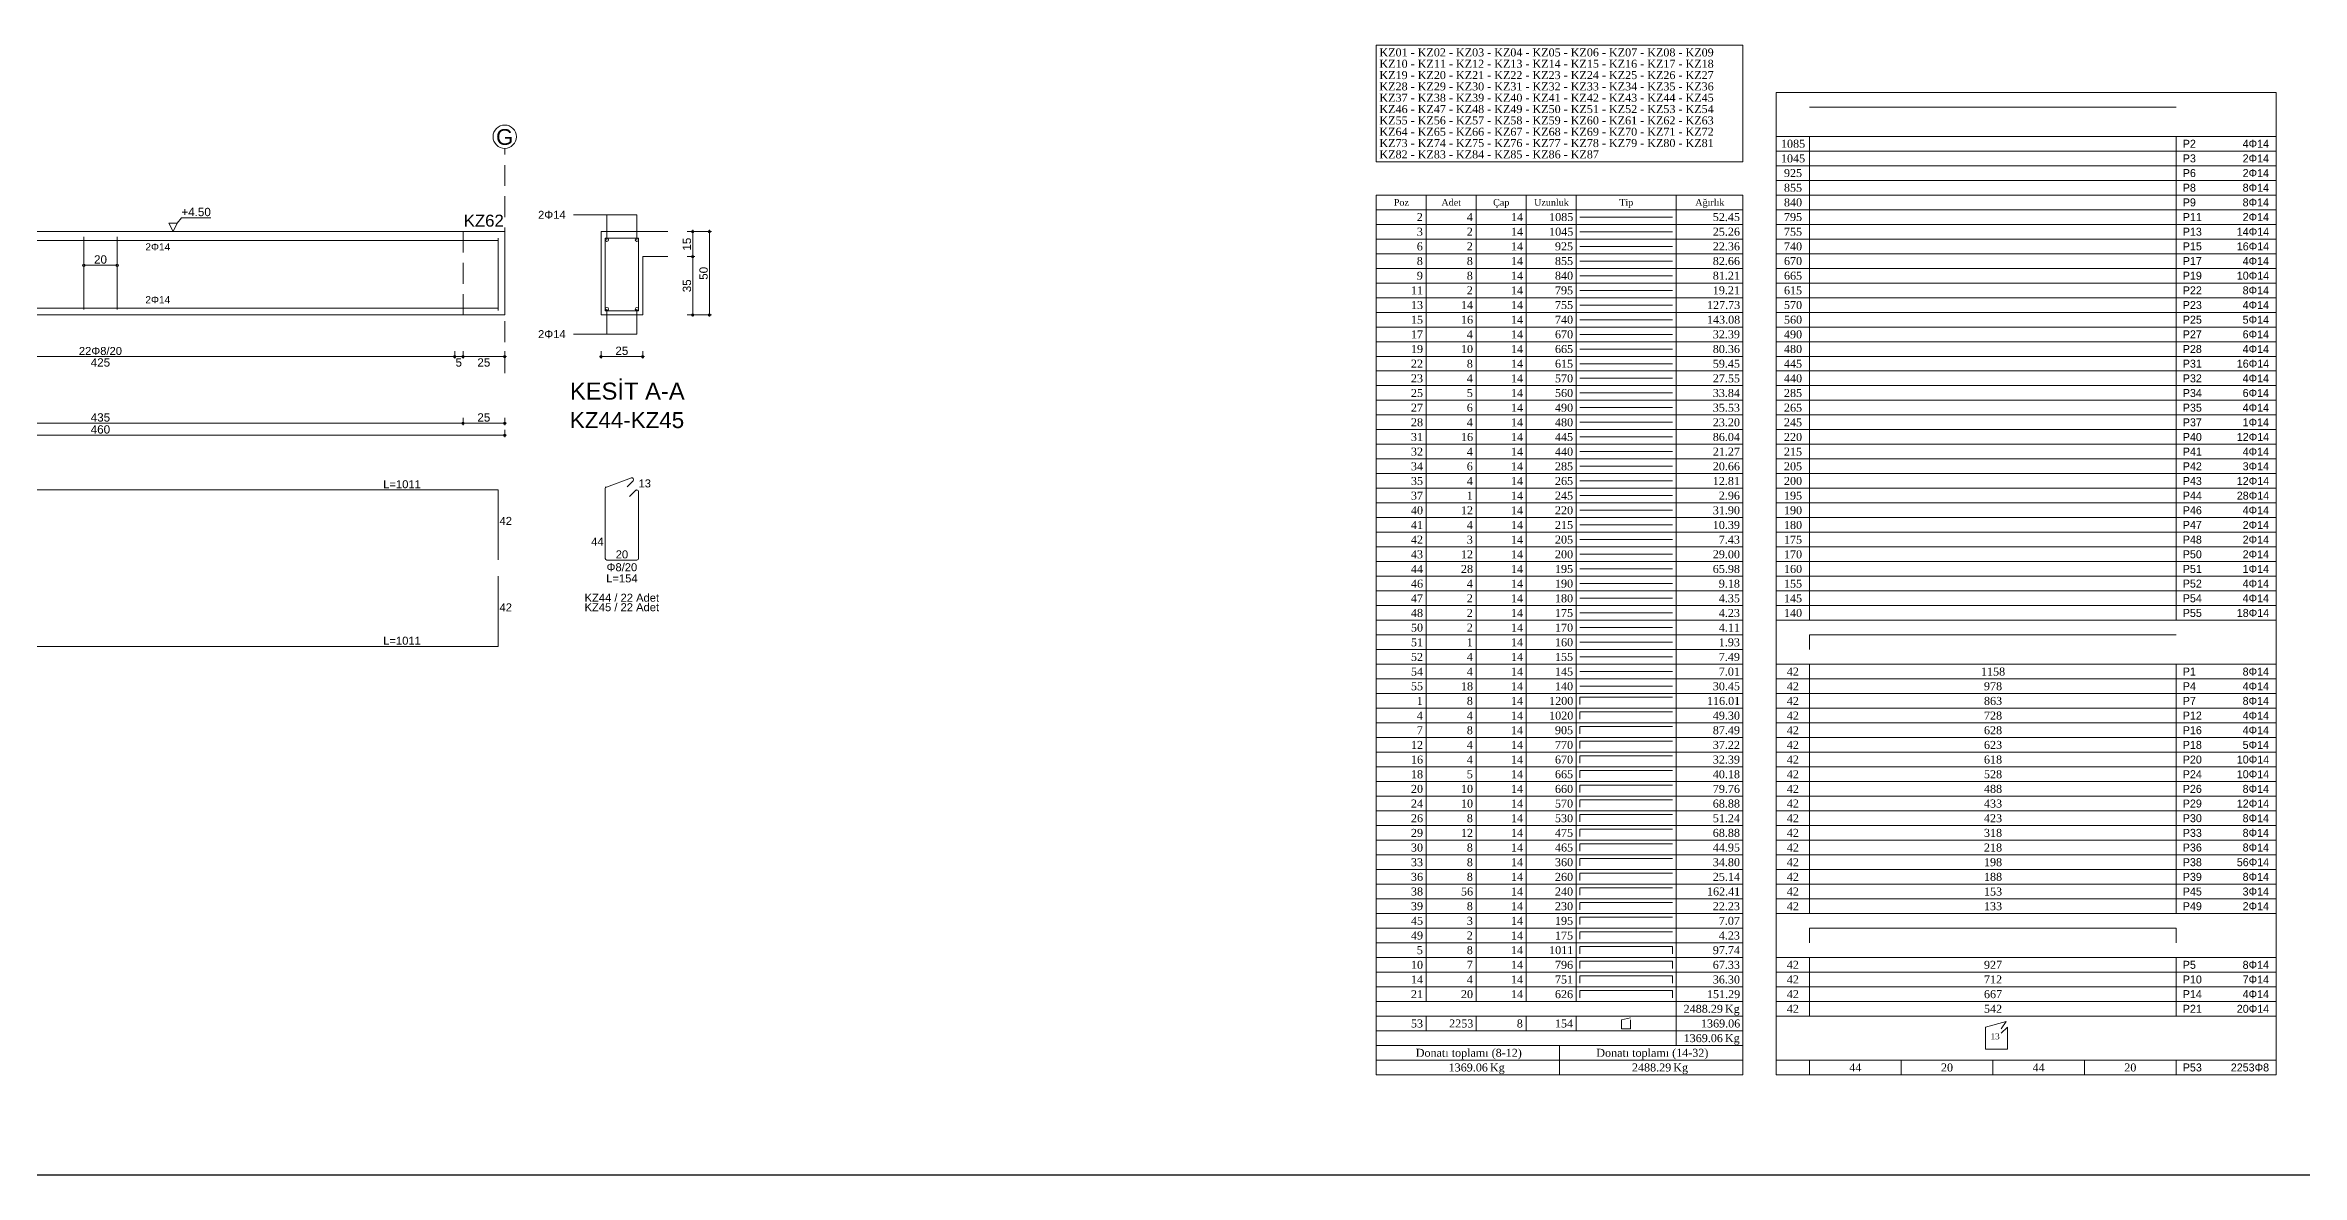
# Model space of a CAD drawing. Header units: millimetres. Extents: x 2232 to 85269, y -3593 to 5869.
# Drawn here: x 28420 to 30451, y -3593 to -2576 of the extents above; entities that cross this region are included whole.
import ezdxf

# ---------------------------------------------------------------- set-up
doc = ezdxf.new("R2010")
doc.units = ezdxf.units.MM
doc.linetypes.add('DASHDOT2', pattern=[12.7, 6.35, -3.175, 0, -3.175])
doc.linetypes.add('DASHED4', pattern=[18.75, 12.5, -6.25])
doc.layers.add('aks', color=251, linetype='DASHDOT2', lineweight=35)
for name, color, linetype in [('Donatı Metraj Tablosu', 7, 'Continuous'), ('Donatı Topl. Uzun. Yazısı', 7, 'Continuous'), ('Donatı Uz. Yazısı', 7, 'Continuous'), ('Donatı Yazısı', 7, 'Continuous'), ('Donatı Çizgisi', 7, 'Continuous'), ('Kiriş', 7, 'Continuous'), ('Standart', 7, 'Continuous'), ('Ölçülendirme', 7, 'Continuous')]:
    doc.layers.add(name, color=color, linetype=linetype)
doc.styles.add('arial_1_18', font='arial.ttf', dxfattribs={"height": 0.2})
doc.styles.add('symbol_1_18', font='symbol.ttf', dxfattribs={"height": 0.2})
doc.styles.add('times new roman_1_18', font='times.ttf', dxfattribs={"height": 0.2})

# ---------------------------------------------------------------- blocks, each defined once
blk = doc.blocks.new('IDE212Entity7299')
at = {"layer": 'aks', "color": 30, "linetype": 'DASHED4', "lineweight": 5}
for points in [[(26469.9, 2001.7), (26469.9, 2136.7)], [(26944.9, 2001.7), (26944.9, 2136.7)], [(27404.9, 2001.7), (27404.9, 2136.7)]]:
    blk.add_lwpolyline(points, dxfattribs=at)
at = {"layer": 'aks', "color": 1, "linetype": 'Continuous', "lineweight": 5}
for centre in [(26469.9, 2143.7), (26944.9, 2143.7), (27404.9, 2143.7)]:
    blk.add_circle(centre, 7, dxfattribs=at)
at = {"layer": 'Donatı Çizgisi', "color": 5, "linetype": 'Continuous', "lineweight": 5}
for points in [[(26473.9, 2039.3), (26473.9, 2082.7)], [(26473.9, 2081.3), (27400.9, 2081.3)], [(26697.4, 2039.9), (26697.4, 2083.5)], [(26717.4, 2039.9), (26717.4, 2083.5)], [(27152.4, 2039.9), (27152.4, 2083.5)], [(27172.4, 2039.9), (27172.4, 2083.5)], [(27400.9, 2039.3), (27400.9, 2082.7)], [(27465.2, 2039.2), (27465.2, 2082.8)], [(27465.2, 2082.8), (27485.2, 2082.8)], [(27485.2, 2039.2), (27485.2, 2082.8)], [(26473.9, 2040.7), (27400.9, 2040.7)], [(27465.2, 2039.2), (27485.2, 2039.2)], [(27465.9, 1933.4), (27480.9, 1938.9)], [(27478.3, 1933.6), (27481.9, 1937.2)], [(26473.9, 1889.7), (26473.9, 1931.7)], [(26473.9, 1931.7), (27400.9, 1931.7)], [(27400.9, 1889.7), (27400.9, 1931.7)], [(27465.2, 1890.6), (27465.2, 1932.5)], [(27479.7, 1927.7), (27483.5, 1931.5)], [(27485.2, 1890.6), (27485.2, 1930.7)], [(27466.2, 1889.6), (27484.2, 1889.6)], [(26473.9, 1837.8), (26473.9, 1879.9)], [(27400.9, 1837.8), (27400.9, 1879.9)], [(26473.9, 1837.8), (27400.9, 1837.8)]]:
    blk.add_lwpolyline(points, dxfattribs=at)
for centre in [(27466.2, 2081.8), (27484.2, 2081.8), (27466.2, 2040.2), (27484.2, 2040.2)]:
    blk.add_circle(centre, 1, dxfattribs=at)
for centre, start, end in [((27481.2, 1937.9), 315, 110), ((27466.2, 1932.5), 110, 180), ((27484.2, 1930.7), 0, 135), ((27466.2, 1890.6), 180, 270), ((27484.2, 1890.6), 270, 0)]:
    blk.add_arc(centre, 1.02, start, end, dxfattribs=at)
at = {"layer": 'Kiriş', "color": 1, "linetype": 'DASHED4', "lineweight": 5}
for points in [[(26469.9, 2036.7), (26469.9, 2086.7)], [(26494.9, 2036.7), (26494.9, 2086.7)], [(26919.9, 2036.7), (26919.9, 2086.7)], [(26944.9, 2036.7), (26944.9, 2086.7)], [(27379.9, 2036.7), (27379.9, 2086.7)], [(27404.9, 2036.7), (27404.9, 2086.7)]]:
    blk.add_lwpolyline(points, dxfattribs=at)
at = {"layer": 'Kiriş', "color": 1, "linetype": 'Continuous', "lineweight": 5}
for points in [[(26469.9, 2086.7), (27404.9, 2086.7)], [(26469.9, 2036.7), (26469.9, 2086.7)], [(27404.9, 2036.7), (27404.9, 2086.7)], [(27462.7, 2036.7), (27462.7, 2086.7)], [(27462.7, 2086.7), (27502.7, 2086.7)], [(27487.7, 2071.7), (27502.7, 2071.7)], [(27487.7, 2036.7), (27487.7, 2071.7)], [(26469.9, 2036.7), (27404.9, 2036.7)], [(27462.7, 2036.7), (27487.7, 2036.7)]]:
    blk.add_lwpolyline(points, dxfattribs=at)
at = {"layer": 'Ölçülendirme', "color": 1, "linetype": 'Continuous', "lineweight": 5}
for points in [[(26659.6, 2095.5), (26663.1, 2100.7)], [(26663.1, 2090.2), (26663.1, 2100.7)], [(26664.9, 2079.7), (26664.9, 2100.7)], [(27113.6, 2095.5), (27117.1, 2100.7)], [(27117.1, 2090.2), (27117.1, 2100.7)], [(27118.9, 2079.7), (27118.9, 2100.7)], [(26663.1, 2090.2), (26659.6, 2095.5)], [(26749.9, 2086.7), (26747.4, 2091.7)], [(26747.4, 2091.7), (26752.4, 2091.7)], [(26752.4, 2091.7), (26749.9, 2086.7)], [(26749.9, 2086.7), (26749.9, 2086.7)], [(26752.4, 2091.7), (26754.9, 2095)], [(26754.9, 2095), (26772.5, 2095)], [(27117.1, 2090.2), (27113.6, 2095.5)], [(27205.9, 2086.7), (27203.4, 2091.7)], [(27203.4, 2091.7), (27208.4, 2091.7)], [(27208.4, 2091.7), (27205.9, 2086.7)], [(27205.9, 2086.7), (27205.9, 2086.7)], [(27208.4, 2091.7), (27210.9, 2095)], [(27210.9, 2095), (27228.5, 2095)], [(27446.2, 2096.8), (27484.2, 2096.8)], [(27466.2, 2081.8), (27466.2, 2096.8)], [(27484.2, 2081.8), (27484.2, 2096.8)], [(27514.4, 2086.7), (27528.9, 2086.7)], [(27517.7, 2035.7), (27517.7, 2087.7)], [(27527.7, 2035.7), (27527.7, 2087.7)], [(27514.4, 2071.7), (27518.9, 2071.7)], [(26697.4, 2066.5), (26717.4, 2066.5)], [(27152.4, 2066.5), (27172.4, 2066.5)], [(26659.6, 2028), (26663.1, 2033.2)], [(26663.1, 2022.7), (26663.1, 2033.2)], [(26664.9, 2022.7), (26664.9, 2043.7)], [(27113.6, 2028), (27117.1, 2033.2)], [(27117.1, 2022.7), (27117.1, 2033.2)], [(27118.9, 2022.7), (27118.9, 2043.7)], [(27466.2, 2025.2), (27466.2, 2040.2)], [(27484.2, 2025.2), (27484.2, 2040.2)], [(27514.4, 2036.7), (27528.9, 2036.7)], [(26663.1, 2022.7), (26659.6, 2028)], [(27117.1, 2022.7), (27113.6, 2028)], [(27446.2, 2025.2), (27484.2, 2025.2)], [(26468.9, 2011.7), (27405.9, 2011.7)], [(26469.9, 2010.5), (26469.9, 2015)], [(26494.9, 2010.5), (26494.9, 2015)], [(26499.9, 2010.5), (26499.9, 2015)], [(26914.9, 2010.5), (26914.9, 2015)], [(26919.9, 2010.5), (26919.9, 2015)], [(26944.9, 2010.5), (26944.9, 2015)], [(26949.9, 2010.5), (26949.9, 2015)], [(27374.9, 2010.5), (27374.9, 2015)], [(27379.9, 2010.5), (27379.9, 2015)], [(27404.9, 2010.5), (27404.9, 2015)], [(27461.7, 2011.7), (27488.7, 2011.7)], [(27462.7, 2010.5), (27462.7, 2015)], [(27487.7, 2010.5), (27487.7, 2015)], [(26468.9, 1971.7), (27405.9, 1971.7)], [(26468.9, 1964.5), (27405.9, 1964.5)], [(26469.9, 1970.5), (26469.9, 1975)], [(26469.9, 1963.3), (26469.9, 1967.8)], [(26494.9, 1970.5), (26494.9, 1975)], [(26919.9, 1970.5), (26919.9, 1975)], [(26944.9, 1970.5), (26944.9, 1975)], [(26944.9, 1963.3), (26944.9, 1967.8)], [(27379.9, 1970.5), (27379.9, 1975)], [(27404.9, 1970.5), (27404.9, 1975)], [(27404.9, 1963.3), (27404.9, 1967.8)]]:
    blk.add_lwpolyline(points, dxfattribs=at)
for centre in [(27517.7, 2086.7), (27527.7, 2086.7), (27517.7, 2071.7), (26697.4, 2066.5), (26717.4, 2066.5), (27152.4, 2066.5), (27172.4, 2066.5), (27517.7, 2036.7), (27527.7, 2036.7), (26469.9, 2011.7), (26494.9, 2011.7), (26494.9, 2011.7), (26499.9, 2011.7), (26499.9, 2011.7), (26914.9, 2011.7), (26914.9, 2011.7), (26919.9, 2011.7), (26919.9, 2011.7), (26944.9, 2011.7), (26944.9, 2011.7), (26949.9, 2011.7), (26949.9, 2011.7), (27374.9, 2011.7), (27374.9, 2011.7), (27379.9, 2011.7), (27379.9, 2011.7), (27404.9, 2011.7), (27462.7, 2011.7), (27487.7, 2011.7), (26469.9, 1971.7), (26469.9, 1964.5), (26494.9, 1971.7), (26494.9, 1971.7), (26919.9, 1971.7), (26919.9, 1971.7), (26944.9, 1971.7), (26944.9, 1971.7), (26944.9, 1964.5), (26944.9, 1964.5), (27379.9, 1971.7), (27379.9, 1971.7), (27404.9, 1971.7), (27404.9, 1964.5)]:
    blk.add_circle(centre, 0.75, dxfattribs=at)
at = {"layer": 'aks', "color": 1, "linetype": 'Continuous', "lineweight": 5, "style": 'arial_1_18'}
for s, p in [('C', (26465.1, 2138.8)), ('F', (26940.8, 2138.8)), ('G', (27399.7, 2138.8))]:
    blk.add_text(s, height=9.45, dxfattribs=at).set_placement(p)
at = {"layer": 'Donatı Topl. Uzun. Yazısı', "color": 1, "linetype": 'Continuous', "lineweight": 5, "style": 'arial_1_18'}
for s, p in [('L=1011', (27332, 1932.7)), ('L=154', (27465.8, 1876.2)), ('L=1011', (27332, 1838.8))]:
    blk.add_text(s, height=4.8, dxfattribs=at).set_placement(p)
at = {"layer": 'Donatı Uz. Yazısı', "color": 1, "linetype": 'Continuous', "lineweight": 5, "style": 'arial_1_18'}
for s, p in [('927', (26529.5, 1932.7)), ('13', (27485.2, 1933.2)), ('42', (26474.8, 1910.7)), ('42', (27401.8, 1910.7)), ('44', (27456.8, 1898.3)), ('20', (27471.5, 1890.6)), ('42', (26474.8, 1858.8)), ('42', (27401.8, 1858.8)), ('927', (26529.5, 1838.8))]:
    blk.add_text(s, height=4.8, dxfattribs=at).set_placement(p)
at = {"layer": 'Donatı Yazısı', "color": 5, "linetype": 'Continuous', "lineweight": 5, "style": 'arial_1_18'}
for s, p in [('2Φ14', (27424.9, 2094.4)), ('2Φ14', (27424.9, 2022.8)), ('2Φ14', (26965.2, 1932.7)), ('Φ8/20', (27466, 1882.9)), ('KZ44 / 22 Adet', (27452.8, 1864.6)), ('KZ45 / 22 Adet', (27452.8, 1858.9)), ('2Φ14', (26965.2, 1838.8))]:
    blk.add_text(s, height=4.8, dxfattribs=at).set_placement(p)
for p in [(26734.3, 2075.4), (27189.3, 2075.4), (26734.3, 2043.7), (27189.3, 2043.7)]:
    blk.add_text('2Φ14', height=4.32, rotation=360, dxfattribs=at).set_placement(p)
at = {"layer": 'Donatı Yazısı', "color": 1, "linetype": 'Continuous', "lineweight": 5, "style": 'arial_1_18'}
for s, p in [('Montaj', (26778.2, 1932.7)), ('Düz', (26786.4, 1838.8))]:
    blk.add_text(s, height=4.8, dxfattribs=at).set_placement(p)
at = {"layer": 'Kiriş', "color": 1, "linetype": 'Continuous', "lineweight": 5, "style": 'arial_1_18'}
for s, height, p in [('KZ44 (25/50)', 12, (26506.9, 2091.5)), ('KZ45 (25/50)', 12, (26956.9, 2091.5)), ('KZ52', 7.2, (26470.3, 2089.7)), ('KZ58', 7.2, (26920.3, 2089.7)), ('KZ62', 7.2, (27380.3, 2089.7)), ('KESİT A-A', 10.2, (27444, 1985.9)), ('KZ44-KZ45', 9.6, (27444, 1968.8))]:
    blk.add_text(s, height=height, dxfattribs=at).set_placement(p)
at = {"layer": 'Ölçülendirme', "color": 1, "linetype": 'Continuous', "lineweight": 5, "style": 'arial_1_18'}
for s, height, p in [('+4.50', 5, (26754.9, 2096)), ('+4.50', 5, (27210.9, 2096)), ('A', 5.95, (26652, 2092.5)), ('A', 5.95, (27106, 2092.5)), ('A', 5.95, (26652, 2025)), ('A', 5.95, (27106, 2025)), ('25', 5, (27471.3, 2012.7)), ('25', 5, (26478.5, 2005.7)), ('5', 5, (26495.4, 2005.7)), ('415', 5, (26701.5, 2005.7)), ('5', 5, (26915.4, 2005.7)), ('25', 5, (26928.5, 2005.7)), ('5', 5, (26945.4, 2005.7)), ('425', 5, (27156.5, 2005.7)), ('5', 5, (27375.4, 2005.7)), ('25', 5, (27388.5, 2005.7)), ('25', 5, (26478.5, 1972.7)), ('425', 5, (26701.5, 1972.7)), ('25', 5, (26928.5, 1972.7)), ('435', 5, (27156.5, 1972.7)), ('25', 5, (27388.5, 1972.7)), ('475', 5, (26701.5, 1965.5)), ('460', 5, (27156.5, 1965.5))]:
    blk.add_text(s, height=height, dxfattribs=at).set_placement(p)
for s, rotation, p in [('20', 360, (26703.5, 2067.5)), ('20', 360, (27158.5, 2067.5)), ('15', 90, (27516.7, 2075.3)), ('50', 90, (27526.7, 2057.8)), ('35', 90, (27516.7, 2050.3))]:
    blk.add_text(s, height=5, rotation=rotation, dxfattribs=at).set_placement(p)
at = {"layer": 'Ölçülendirme', "color": 5, "linetype": 'Continuous', "lineweight": 5, "style": 'arial_1_18'}
for p in [(26694.4, 2012.7), (27149.4, 2012.7)]:
    blk.add_text('22Φ8/20', height=4.8, dxfattribs=at).set_placement(p)
blk = doc.blocks.new('IDE212Entity7338')
at = {"layer": 'Donatı Metraj Tablosu', "color": 1, "linetype": 'Continuous', "lineweight": 5}
for points in [[(28238, 528), (28458, 528)], [(28238, 528), (28238, 0)], [(28238, 519.2), (28458, 519.2)], [(28268, 528), (28268, 44)], [(28298, 528), (28298, 44)], [(28328, 528), (28328, 44)], [(28358, 528), (28358, 44)], [(28360.2, 514.8), (28415.8, 514.8)], [(28418, 528), (28418, 17.6)], [(28458, 528), (28458, 0)], [(28238, 510.4), (28458, 510.4)], [(28238, 501.6), (28458, 501.6)], [(28360.2, 506), (28415.8, 506)], [(28238, 492.8), (28458, 492.8)], [(28360.2, 497.2), (28415.8, 497.2)], [(28360.2, 488.4), (28415.8, 488.4)], [(28238, 484), (28458, 484)], [(28238, 475.2), (28458, 475.2)], [(28360.2, 479.6), (28415.8, 479.6)], [(28238, 466.4), (28458, 466.4)], [(28360.2, 470.8), (28415.8, 470.8)], [(28360.2, 462), (28415.8, 462)], [(28238, 457.6), (28458, 457.6)], [(28238, 448.8), (28458, 448.8)], [(28360.2, 453.2), (28415.8, 453.2)], [(28238, 440), (28458, 440)], [(28360.2, 444.4), (28415.8, 444.4)], [(28360.2, 435.6), (28415.8, 435.6)], [(28238, 431.2), (28458, 431.2)], [(28238, 422.4), (28458, 422.4)], [(28360.2, 426.8), (28415.8, 426.8)], [(28238, 413.6), (28458, 413.6)], [(28360.2, 418), (28415.8, 418)], [(28360.2, 409.2), (28415.8, 409.2)], [(28238, 404.8), (28458, 404.8)], [(28238, 396), (28458, 396)], [(28360.2, 400.4), (28415.8, 400.4)], [(28238, 387.2), (28458, 387.2)], [(28360.2, 391.6), (28415.8, 391.6)], [(28360.2, 382.8), (28415.8, 382.8)], [(28238, 378.4), (28458, 378.4)], [(28238, 369.6), (28458, 369.6)], [(28360.2, 374), (28415.8, 374)], [(28238, 360.8), (28458, 360.8)], [(28360.2, 365.2), (28415.8, 365.2)], [(28360.2, 356.4), (28415.8, 356.4)], [(28238, 352), (28458, 352)], [(28238, 343.2), (28458, 343.2)], [(28360.2, 347.6), (28415.8, 347.6)], [(28360.2, 338.8), (28415.8, 338.8)], [(28238, 334.4), (28458, 334.4)], [(28238, 325.6), (28458, 325.6)], [(28360.2, 330), (28415.8, 330)], [(28238, 316.8), (28458, 316.8)], [(28360.2, 321.2), (28415.8, 321.2)], [(28360.2, 312.4), (28415.8, 312.4)], [(28238, 308), (28458, 308)], [(28238, 299.2), (28458, 299.2)], [(28360.2, 303.6), (28415.8, 303.6)], [(28238, 290.4), (28458, 290.4)], [(28360.2, 294.8), (28415.8, 294.8)], [(28360.2, 286), (28415.8, 286)], [(28238, 281.6), (28458, 281.6)], [(28238, 272.8), (28458, 272.8)], [(28360.2, 277.2), (28415.8, 277.2)], [(28238, 264), (28458, 264)], [(28360.2, 268.4), (28415.8, 268.4)], [(28360.2, 259.6), (28415.8, 259.6)], [(28238, 255.2), (28458, 255.2)], [(28238, 246.4), (28458, 246.4)], [(28360.2, 250.8), (28415.8, 250.8)], [(28238, 237.6), (28458, 237.6)], [(28360.2, 242), (28415.8, 242)], [(28360.2, 233.2), (28415.8, 233.2)], [(28238, 228.8), (28458, 228.8)], [(28238, 220), (28458, 220)], [(28360.2, 226.6), (28415.8, 226.6)], [(28360.2, 226.6), (28360.2, 222.2)], [(28360.2, 217.8), (28415.8, 217.8)], [(28360.2, 217.8), (28360.2, 213.4)], [(28238, 211.2), (28458, 211.2)], [(28360.2, 209), (28415.8, 209)], [(28360.2, 209), (28360.2, 204.6)], [(28238, 202.4), (28458, 202.4)], [(28238, 193.6), (28458, 193.6)], [(28360.2, 200.2), (28415.8, 200.2)], [(28360.2, 200.2), (28360.2, 195.8)], [(28360.2, 191.4), (28415.8, 191.4)], [(28360.2, 191.4), (28360.2, 187)], [(28238, 184.8), (28458, 184.8)], [(28360.2, 182.6), (28415.8, 182.6)], [(28360.2, 182.6), (28360.2, 178.2)], [(28238, 176), (28458, 176)], [(28238, 167.2), (28458, 167.2)], [(28360.2, 173.8), (28415.8, 173.8)], [(28360.2, 173.8), (28360.2, 169.4)], [(28360.2, 165), (28415.8, 165)], [(28360.2, 165), (28360.2, 160.6)], [(28238, 158.4), (28458, 158.4)], [(28238, 149.6), (28458, 149.6)], [(28360.2, 156.2), (28415.8, 156.2)], [(28360.2, 156.2), (28360.2, 151.8)], [(28238, 140.8), (28458, 140.8)], [(28360.2, 147.4), (28415.8, 147.4)], [(28360.2, 147.4), (28360.2, 143)], [(28360.2, 138.6), (28415.8, 138.6)], [(28360.2, 138.6), (28360.2, 134.2)], [(28238, 132), (28458, 132)], [(28238, 123.2), (28458, 123.2)], [(28360.2, 129.8), (28415.8, 129.8)], [(28360.2, 129.8), (28360.2, 125.4)], [(28238, 114.4), (28458, 114.4)], [(28360.2, 121), (28415.8, 121)], [(28360.2, 121), (28360.2, 116.6)], [(28360.2, 112.2), (28415.8, 112.2)], [(28360.2, 112.2), (28360.2, 107.8)], [(28238, 105.6), (28458, 105.6)], [(28238, 96.8), (28458, 96.8)], [(28360.2, 103.4), (28415.8, 103.4)], [(28360.2, 103.4), (28360.2, 99)], [(28238, 88), (28458, 88)], [(28360.2, 94.6), (28415.8, 94.6)], [(28360.2, 94.6), (28360.2, 90.2)], [(28360.2, 85.8), (28415.8, 85.8)], [(28360.2, 85.8), (28360.2, 81.4)], [(28238, 79.2), (28458, 79.2)], [(28238, 70.4), (28458, 70.4)], [(28360.2, 77), (28415.8, 77)], [(28360.2, 72.6), (28360.2, 77)], [(28360.2, 68.2), (28415.8, 68.2)], [(28360.2, 63.8), (28360.2, 68.2)], [(28415.8, 72.6), (28415.8, 77)], [(28415.8, 63.8), (28415.8, 68.2)], [(28238, 61.6), (28458, 61.6)], [(28360.2, 59.4), (28415.8, 59.4)], [(28360.2, 55), (28360.2, 59.4)], [(28415.8, 55), (28415.8, 59.4)], [(28238, 52.8), (28458, 52.8)], [(28238, 44), (28458, 44)], [(28360.2, 50.6), (28415.8, 50.6)], [(28360.2, 46.2), (28360.2, 50.6)], [(28415.8, 46.2), (28415.8, 50.6)], [(28238, 35.2), (28458, 35.2)], [(28268, 35.2), (28268, 26.4)], [(28298, 35.2), (28298, 26.4)], [(28328, 35.2), (28328, 26.4)], [(28358, 35.2), (28358, 26.4)], [(28385.2, 33), (28390.6, 34.1)], [(28385.2, 27.5), (28385.2, 33)], [(28390.7, 27.5), (28385.2, 27.5)], [(28390.7, 33), (28390.7, 27.5)], [(28238, 26.4), (28458, 26.4)], [(28238, 17.6), (28458, 17.6)], [(28348, 17.6), (28348, 0)], [(28238, 8.8), (28458, 8.8)], [(28238, 0), (28458, 0)]]:
    blk.add_lwpolyline(points, dxfattribs=at)
at = {"layer": 'Donatı Metraj Tablosu', "color": 1, "linetype": 'Continuous', "lineweight": 5, "style": 'times new roman_1_18'}
for s, height, p in [('Poz', 4, (28248.6, 521.6)), ('2', 4.8, (28262.4, 512.4)), ('Adet', 4, (28277.2, 521.6)), ('4', 4.8, (28292.4, 512.4)), ('Çap', 4, (28308.2, 521.6)), ('14', 4.8, (28318.9, 512.4)), ('Uzunluk', 4, (28332.8, 521.6)), ('1085', 4.8, (28341.8, 512.4)), ('Tip', 4, (28383.9, 521.6)), ('Ağırlık', 4, (28429.5, 521.6)), ('52.45', 4.8, (28440, 512.4)), ('3', 4.8, (28262.4, 503.6)), ('2', 4.8, (28292.4, 503.6)), ('14', 4.8, (28318.9, 503.6)), ('1045', 4.8, (28341.8, 503.6)), ('25.26', 4.8, (28440, 503.6)), ('8', 4.8, (28262.4, 486)), ('6', 4.8, (28262.4, 494.8)), ('8', 4.8, (28292.4, 486)), ('2', 4.8, (28292.4, 494.8)), ('14', 4.8, (28318.9, 494.8)), ('14', 4.8, (28318.9, 486)), ('925', 4.8, (28345.3, 494.8)), ('855', 4.8, (28345.3, 486)), ('22.36', 4.8, (28440, 494.8)), ('82.66', 4.8, (28440, 486)), ('9', 4.8, (28262.4, 477.2)), ('8', 4.8, (28292.4, 477.2)), ('14', 4.8, (28318.9, 477.2)), ('840', 4.8, (28345.3, 477.2)), ('81.21', 4.8, (28440, 477.2)), ('11', 4.8, (28258.9, 468.4)), ('13', 4.8, (28258.9, 459.6)), ('14', 4.8, (28288.9, 459.6)), ('2', 4.8, (28292.4, 468.4)), ('14', 4.8, (28318.9, 468.4)), ('14', 4.8, (28318.9, 459.6)), ('795', 4.8, (28345.3, 468.4)), ('755', 4.8, (28345.3, 459.6)), ('127.73', 4.8, (28436.5, 459.6)), ('19.21', 4.8, (28440, 468.4)), ('15', 4.8, (28258.9, 450.8)), ('17', 4.8, (28258.9, 442)), ('16', 4.8, (28288.9, 450.8)), ('14', 4.8, (28318.9, 450.8)), ('14', 4.8, (28318.9, 442)), ('670', 4.8, (28345.3, 442)), ('740', 4.8, (28345.3, 450.8)), ('143.08', 4.8, (28436.5, 450.8)), ('32.39', 4.8, (28440, 442)), ('19', 4.8, (28258.9, 433.2)), ('10', 4.8, (28288.9, 433.2)), ('4', 4.8, (28292.4, 442)), ('14', 4.8, (28318.9, 433.2)), ('665', 4.8, (28345.3, 433.2)), ('80.36', 4.8, (28440, 433.2)), ('22', 4.8, (28258.9, 424.4)), ('23', 4.8, (28258.9, 415.6)), ('4', 4.8, (28292.4, 415.6)), ('8', 4.8, (28292.4, 424.4)), ('14', 4.8, (28318.9, 424.4)), ('14', 4.8, (28318.9, 415.6)), ('615', 4.8, (28345.3, 424.4)), ('570', 4.8, (28345.3, 415.6)), ('27.55', 4.8, (28440, 415.6)), ('59.45', 4.8, (28440, 424.4)), ('25', 4.8, (28258.9, 406.8)), ('5', 4.8, (28292.4, 406.8)), ('14', 4.8, (28318.9, 406.8)), ('560', 4.8, (28345.3, 406.8)), ('33.84', 4.8, (28440, 406.8)), ('27', 4.8, (28258.9, 398)), ('28', 4.8, (28258.9, 389.2)), ('4', 4.8, (28292.4, 389.2)), ('6', 4.8, (28292.4, 398)), ('14', 4.8, (28318.9, 398)), ('14', 4.8, (28318.9, 389.2)), ('490', 4.8, (28345.3, 398)), ('480', 4.8, (28345.3, 389.2)), ('23.20', 4.8, (28440, 389.2)), ('35.53', 4.8, (28440, 398)), ('31', 4.8, (28258.9, 380.4)), ('16', 4.8, (28288.9, 380.4)), ('14', 4.8, (28318.9, 380.4)), ('445', 4.8, (28345.3, 380.4)), ('86.04', 4.8, (28440, 380.4)), ('32', 4.8, (28258.9, 371.6)), ('34', 4.8, (28258.9, 362.8)), ('4', 4.8, (28292.4, 371.6)), ('6', 4.8, (28292.4, 362.8)), ('14', 4.8, (28318.9, 371.6)), ('14', 4.8, (28318.9, 362.8)), ('440', 4.8, (28345.3, 371.6)), ('285', 4.8, (28345.3, 362.8)), ('21.27', 4.8, (28440, 371.6)), ('20.66', 4.8, (28440, 362.8)), ('35', 4.8, (28258.9, 354)), ('4', 4.8, (28292.4, 354)), ('14', 4.8, (28318.9, 354)), ('265', 4.8, (28345.3, 354)), ('12.81', 4.8, (28440, 354)), ('40', 4.8, (28258.9, 336.4)), ('37', 4.8, (28258.9, 345.2)), ('12', 4.8, (28288.9, 336.4)), ('1', 4.8, (28292.4, 345.2)), ('14', 4.8, (28318.9, 345.2)), ('14', 4.8, (28318.9, 336.4)), ('245', 4.8, (28345.3, 345.2)), ('220', 4.8, (28345.3, 336.4)), ('31.90', 4.8, (28440, 336.4)), ('2.96', 4.8, (28443.6, 345.2)), ('41', 4.8, (28258.9, 327.6)), ('4', 4.8, (28292.4, 327.6)), ('14', 4.8, (28318.9, 327.6)), ('215', 4.8, (28345.3, 327.6)), ('10.39', 4.8, (28440, 327.6)), ('42', 4.8, (28258.9, 318.8)), ('43', 4.8, (28258.9, 310)), ('12', 4.8, (28288.9, 310)), ('3', 4.8, (28292.4, 318.8)), ('14', 4.8, (28318.9, 318.8)), ('14', 4.8, (28318.9, 310)), ('205', 4.8, (28345.3, 318.8)), ('200', 4.8, (28345.3, 310)), ('29.00', 4.8, (28440, 310)), ('7.43', 4.8, (28443.6, 318.8)), ('44', 4.8, (28258.9, 301.2)), ('28', 4.8, (28288.9, 301.2)), ('14', 4.8, (28318.9, 301.2)), ('195', 4.8, (28345.3, 301.2)), ('65.98', 4.8, (28440, 301.2)), ('46', 4.8, (28258.9, 292.4)), ('47', 4.8, (28258.9, 283.6)), ('4', 4.8, (28292.4, 292.4)), ('2', 4.8, (28292.4, 283.6)), ('14', 4.8, (28318.9, 292.4)), ('14', 4.8, (28318.9, 283.6)), ('190', 4.8, (28345.3, 292.4)), ('180', 4.8, (28345.3, 283.6)), ('4.35', 4.8, (28443.6, 283.6)), ('9.18', 4.8, (28443.6, 292.4)), ('48', 4.8, (28258.9, 274.8)), ('50', 4.8, (28258.9, 266)), ('2', 4.8, (28292.4, 274.8)), ('2', 4.8, (28292.4, 266)), ('14', 4.8, (28318.9, 274.8)), ('14', 4.8, (28318.9, 266)), ('175', 4.8, (28345.3, 274.8)), ('170', 4.8, (28345.3, 266)), ('4.23', 4.8, (28443.6, 274.8)), ('4.11', 4.8, (28443.6, 266)), ('51', 4.8, (28258.9, 257.2)), ('1', 4.8, (28292.4, 257.2)), ('14', 4.8, (28318.9, 257.2)), ('160', 4.8, (28345.3, 257.2)), ('1.93', 4.8, (28443.6, 257.2)), ('52', 4.8, (28258.9, 248.4)), ('54', 4.8, (28258.9, 239.6)), ('4', 4.8, (28292.4, 248.4)), ('4', 4.8, (28292.4, 239.6)), ('14', 4.8, (28318.9, 248.4)), ('14', 4.8, (28318.9, 239.6)), ('155', 4.8, (28345.3, 248.4)), ('145', 4.8, (28345.3, 239.6)), ('7.49', 4.8, (28443.6, 248.4)), ('7.01', 4.8, (28443.6, 239.6)), ('55', 4.8, (28258.9, 230.8)), ('18', 4.8, (28288.9, 230.8)), ('14', 4.8, (28318.9, 230.8)), ('140', 4.8, (28345.3, 230.8)), ('30.45', 4.8, (28440, 230.8)), ('4', 4.8, (28262.4, 213.2)), ('1', 4.8, (28262.4, 222)), ('4', 4.8, (28292.4, 213.2)), ('8', 4.8, (28292.4, 222)), ('14', 4.8, (28318.9, 222)), ('14', 4.8, (28318.9, 213.2)), ('1200', 4.8, (28341.8, 222)), ('1020', 4.8, (28341.8, 213.2)), ('116.01', 4.8, (28436.5, 222)), ('49.30', 4.8, (28440, 213.2)), ('7', 4.8, (28262.4, 204.4)), ('8', 4.8, (28292.4, 204.4)), ('14', 4.8, (28318.9, 204.4)), ('905', 4.8, (28345.3, 204.4)), ('87.49', 4.8, (28440, 204.4)), ('12', 4.8, (28258.9, 195.6)), ('16', 4.8, (28258.9, 186.8)), ('4', 4.8, (28292.4, 195.6)), ('4', 4.8, (28292.4, 186.8)), ('14', 4.8, (28318.9, 195.6)), ('14', 4.8, (28318.9, 186.8)), ('670', 4.8, (28345.3, 186.8)), ('770', 4.8, (28345.3, 195.6)), ('37.22', 4.8, (28440, 195.6)), ('32.39', 4.8, (28440, 186.8)), ('18', 4.8, (28258.9, 178)), ('5', 4.8, (28292.4, 178)), ('14', 4.8, (28318.9, 178)), ('665', 4.8, (28345.3, 178)), ('40.18', 4.8, (28440, 178)), ('20', 4.8, (28258.9, 169.2)), ('24', 4.8, (28258.9, 160.4)), ('10', 4.8, (28288.9, 169.2)), ('10', 4.8, (28288.9, 160.4)), ('14', 4.8, (28318.9, 169.2)), ('14', 4.8, (28318.9, 160.4)), ('660', 4.8, (28345.3, 169.2)), ('570', 4.8, (28345.3, 160.4)), ('68.88', 4.8, (28440, 160.4)), ('79.76', 4.8, (28440, 169.2)), ('26', 4.8, (28258.9, 151.6)), ('8', 4.8, (28292.4, 151.6)), ('14', 4.8, (28318.9, 151.6)), ('530', 4.8, (28345.3, 151.6)), ('51.24', 4.8, (28440, 151.6)), ('29', 4.8, (28258.9, 142.8)), ('30', 4.8, (28258.9, 134)), ('12', 4.8, (28288.9, 142.8)), ('8', 4.8, (28292.4, 134)), ('14', 4.8, (28318.9, 142.8)), ('14', 4.8, (28318.9, 134)), ('475', 4.8, (28345.3, 142.8)), ('465', 4.8, (28345.3, 134)), ('44.95', 4.8, (28440, 134)), ('68.88', 4.8, (28440, 142.8)), ('33', 4.8, (28258.9, 125.2)), ('8', 4.8, (28292.4, 125.2)), ('14', 4.8, (28318.9, 125.2)), ('360', 4.8, (28345.3, 125.2)), ('34.80', 4.8, (28440, 125.2)), ('36', 4.8, (28258.9, 116.4)), ('38', 4.8, (28258.9, 107.6)), ('56', 4.8, (28288.9, 107.6)), ('8', 4.8, (28292.4, 116.4)), ('14', 4.8, (28318.9, 116.4)), ('14', 4.8, (28318.9, 107.6)), ('260', 4.8, (28345.3, 116.4)), ('240', 4.8, (28345.3, 107.6)), ('162.41', 4.8, (28436.5, 107.6)), ('25.14', 4.8, (28440, 116.4)), ('45', 4.8, (28258.9, 90)), ('39', 4.8, (28258.9, 98.8)), ('8', 4.8, (28292.4, 98.8)), ('3', 4.8, (28292.4, 90)), ('14', 4.8, (28318.9, 98.8)), ('14', 4.8, (28318.9, 90)), ('230', 4.8, (28345.3, 98.8)), ('195', 4.8, (28345.3, 90)), ('22.23', 4.8, (28440, 98.8)), ('7.07', 4.8, (28443.6, 90)), ('49', 4.8, (28258.9, 81.2)), ('2', 4.8, (28292.4, 81.2)), ('14', 4.8, (28318.9, 81.2)), ('175', 4.8, (28345.3, 81.2)), ('4.23', 4.8, (28443.6, 81.2)), ('10', 4.8, (28258.9, 63.6)), ('5', 4.8, (28262.4, 72.4)), ('8', 4.8, (28292.4, 72.4)), ('7', 4.8, (28292.4, 63.6)), ('14', 4.8, (28318.9, 72.4)), ('14', 4.8, (28318.9, 63.6)), ('1011', 4.8, (28341.8, 72.4)), ('796', 4.8, (28345.3, 63.6)), ('97.74', 4.8, (28440, 72.4)), ('67.33', 4.8, (28440, 63.6)), ('14', 4.8, (28258.9, 54.8)), ('4', 4.8, (28292.4, 54.8)), ('14', 4.8, (28318.9, 54.8)), ('751', 4.8, (28345.3, 54.8)), ('36.30', 4.8, (28440, 54.8)), ('21', 4.8, (28258.9, 46)), ('20', 4.8, (28288.9, 46)), ('14', 4.8, (28318.9, 46)), ('626', 4.8, (28345.3, 46)), ('2488.29', 4.8, (28422.5, 37.2)), ('151.29', 4.8, (28436.5, 46)), ('Kg', 4.8, (28447.3, 37.2)), ('53', 4.8, (28258.9, 28.4)), ('2253', 4.8, (28281.8, 28.4)), ('8', 4.8, (28322.4, 28.4)), ('154', 4.8, (28345.3, 28.4)), ('1369.06', 4.8, (28432.9, 28.4)), ('Donatı toplamı (8-12)', 4.8, (28261.8, 10.8)), ('Donatı toplamı (14-32)', 4.8, (28370.1, 10.8)), ('1369.06', 4.8, (28422.5, 19.6)), ('Kg', 4.8, (28447.3, 19.6)), ('1369.06', 4.8, (28281.5, 2)), ('Kg', 4.8, (28306.3, 2)), ('2488.29', 4.8, (28391.5, 2)), ('Kg', 4.8, (28416.3, 2))]:
    blk.add_text(s, height=height, dxfattribs=at).set_placement(p)
blk = doc.blocks.new('IDE212Entity7339')
at = {"layer": 'Donatı Metraj Tablosu', "color": 1, "linetype": 'Continuous', "lineweight": 5}
for points in [[(28238, 548), (28238, 618)], [(28238, 618), (28458, 618)], [(28458, 618), (28458, 548)], [(28458, 548), (28238, 548)]]:
    blk.add_lwpolyline(points, dxfattribs=at)
at = {"layer": 'Donatı Metraj Tablosu', "color": 1, "linetype": 'Continuous', "lineweight": 5, "style": 'times new roman_1_18'}
for s, p in [('KZ01 - KZ02 - KZ03 - KZ04 - KZ05 - KZ06 - KZ07 - KZ08 - KZ09', (28240, 611.2)), ('KZ10 - KZ11 - KZ12 - KZ13 - KZ14 - KZ15 - KZ16 - KZ17 - KZ18', (28240, 604.4)), ('KZ19 - KZ20 - KZ21 - KZ22 - KZ23 - KZ24 - KZ25 - KZ26 - KZ27', (28240, 597.6)), ('KZ28 - KZ29 - KZ30 - KZ31 - KZ32 - KZ33 - KZ34 - KZ35 - KZ36', (28240, 590.8)), ('KZ37 - KZ38 - KZ39 - KZ40 - KZ41 - KZ42 - KZ43 - KZ44 - KZ45', (28240, 584)), ('KZ46 - KZ47 - KZ48 - KZ49 - KZ50 - KZ51 - KZ52 - KZ53 - KZ54', (28240, 577.2)), ('KZ55 - KZ56 - KZ57 - KZ58 - KZ59 - KZ60 - KZ61 - KZ62 - KZ63', (28240, 570.4)), ('KZ64 - KZ65 - KZ66 - KZ67 - KZ68 - KZ69 - KZ70 - KZ71 - KZ72', (28240, 563.6)), ('KZ73 - KZ74 - KZ75 - KZ76 - KZ77 - KZ78 - KZ79 - KZ80 - KZ81', (28240, 556.8)), ('KZ82 - KZ83 - KZ84 - KZ85 - KZ86 - KZ87', (28240, 550))]:
    blk.add_text(s, height=4.8, dxfattribs=at).set_placement(p)
blk = doc.blocks.new('IDE212Entity7340')
at = {"layer": 'Donatı Metraj Tablosu', "color": 1, "linetype": 'Continuous', "lineweight": 5}
for points in [[(28478, 589.6), (28778, 589.6)], [(28478, 589.6), (28478, 272.8)], [(28778, 589.6), (28778, 272.8)], [(28498, 580.8), (28718, 580.8)], [(28478, 563.2), (28778, 563.2)], [(28498, 563.2), (28498, 272.8)], [(28718, 563.2), (28718, 272.8)], [(28478, 554.4), (28778, 554.4)], [(28478, 545.6), (28778, 545.6)], [(28478, 536.8), (28778, 536.8)], [(28478, 528), (28778, 528)], [(28478, 519.2), (28778, 519.2)], [(28478, 510.4), (28778, 510.4)], [(28478, 501.6), (28778, 501.6)], [(28478, 492.8), (28778, 492.8)], [(28478, 484), (28778, 484)], [(28478, 475.2), (28778, 475.2)], [(28478, 466.4), (28778, 466.4)], [(28478, 457.6), (28778, 457.6)], [(28478, 448.8), (28778, 448.8)], [(28478, 440), (28778, 440)], [(28478, 431.2), (28778, 431.2)], [(28478, 422.4), (28778, 422.4)], [(28478, 413.6), (28778, 413.6)], [(28478, 404.8), (28778, 404.8)], [(28478, 396), (28778, 396)], [(28478, 387.2), (28778, 387.2)], [(28478, 378.4), (28778, 378.4)], [(28478, 369.6), (28778, 369.6)], [(28478, 360.8), (28778, 360.8)], [(28478, 352), (28778, 352)], [(28478, 343.2), (28778, 343.2)], [(28478, 334.4), (28778, 334.4)], [(28478, 325.6), (28778, 325.6)], [(28478, 316.8), (28778, 316.8)], [(28478, 308), (28778, 308)], [(28478, 299.2), (28778, 299.2)], [(28478, 290.4), (28778, 290.4)], [(28478, 281.6), (28778, 281.6)], [(28478, 272.8), (28778, 272.8)], [(28478, 272.8), (28778, 272.8)], [(28478, 272.8), (28478, 96.8)], [(28778, 272.8), (28778, 96.8)], [(28498, 264), (28718, 264)], [(28498, 264), (28498, 255.2)], [(28478, 246.4), (28778, 246.4)], [(28498, 246.4), (28498, 96.8)], [(28718, 246.4), (28718, 96.8)], [(28478, 237.6), (28778, 237.6)], [(28478, 228.8), (28778, 228.8)], [(28478, 220), (28778, 220)], [(28478, 211.2), (28778, 211.2)], [(28478, 202.4), (28778, 202.4)], [(28478, 193.6), (28778, 193.6)], [(28478, 184.8), (28778, 184.8)], [(28478, 176), (28778, 176)], [(28478, 167.2), (28778, 167.2)], [(28478, 158.4), (28778, 158.4)], [(28478, 149.6), (28778, 149.6)], [(28478, 140.8), (28778, 140.8)], [(28478, 132), (28778, 132)], [(28478, 123.2), (28778, 123.2)], [(28478, 114.4), (28778, 114.4)], [(28478, 105.6), (28778, 105.6)], [(28478, 96.8), (28778, 96.8)], [(28478, 96.8), (28778, 96.8)], [(28478, 96.8), (28478, 35.2)], [(28778, 96.8), (28778, 35.2)], [(28498, 88), (28718, 88)], [(28498, 88), (28498, 79.2)], [(28718, 88), (28718, 79.2)], [(28478, 70.4), (28778, 70.4)], [(28498, 70.4), (28498, 35.2)], [(28718, 70.4), (28718, 35.2)], [(28478, 61.6), (28778, 61.6)], [(28478, 52.8), (28778, 52.8)], [(28478, 44), (28778, 44)], [(28478, 35.2), (28778, 35.2)], [(28478, 35.2), (28778, 35.2)], [(28478, 35.2), (28478, 0)], [(28603.6, 28.6), (28616.1, 31.9)], [(28603.6, 28.6), (28603.6, 15.4)], [(28616.1, 31.9), (28613.1, 27.6)], [(28616.8, 28.6), (28613.1, 24.9)], [(28616.8, 15.4), (28616.8, 28.6)], [(28778, 35.2), (28778, 0)], [(28603.6, 15.4), (28616.8, 15.4)], [(28478, 8.8), (28778, 8.8)], [(28498, 8.8), (28498, 0)], [(28553, 8.8), (28553, 0)], [(28608, 8.8), (28608, 0)], [(28663, 8.8), (28663, 0)], [(28718, 8.8), (28718, 0)], [(28478, 0), (28778, 0)]]:
    blk.add_lwpolyline(points, dxfattribs=at)
for s, height, style, p in [('1085', 4.8, 'times new roman_1_18', (28480.9, 556.4)), ('R2', 4.8, 'symbol_1_18', (28722, 556.4)), ('4F14', 4.8, 'symbol_1_18', (28757.9, 556.4)), ('1045', 4.8, 'times new roman_1_18', (28480.9, 547.6)), ('925', 4.8, 'times new roman_1_18', (28482.7, 538.8)), ('R3', 4.8, 'symbol_1_18', (28722, 547.6)), ('R6', 4.8, 'symbol_1_18', (28722, 538.8)), ('2F14', 4.8, 'symbol_1_18', (28757.9, 547.6)), ('2F14', 4.8, 'symbol_1_18', (28757.9, 538.8)), ('855', 4.8, 'times new roman_1_18', (28482.7, 530)), ('R8', 4.8, 'symbol_1_18', (28722, 530)), ('8F14', 4.8, 'symbol_1_18', (28757.9, 530)), ('840', 4.8, 'times new roman_1_18', (28482.7, 521.2)), ('795', 4.8, 'times new roman_1_18', (28482.7, 512.4)), ('R9', 4.8, 'symbol_1_18', (28722, 521.2)), ('R11', 4.8, 'symbol_1_18', (28722, 512.4)), ('8F14', 4.8, 'symbol_1_18', (28757.9, 521.2)), ('2F14', 4.8, 'symbol_1_18', (28757.9, 512.4)), ('755', 4.8, 'times new roman_1_18', (28482.7, 503.6)), ('R13', 4.8, 'symbol_1_18', (28722, 503.6)), ('14F14', 4.8, 'symbol_1_18', (28754.4, 503.6)), ('670', 4.8, 'times new roman_1_18', (28482.7, 486)), ('740', 4.8, 'times new roman_1_18', (28482.7, 494.8)), ('R15', 4.8, 'symbol_1_18', (28722, 494.8)), ('R17', 4.8, 'symbol_1_18', (28722, 486)), ('16F14', 4.8, 'symbol_1_18', (28754.4, 494.8)), ('4F14', 4.8, 'symbol_1_18', (28757.9, 486)), ('665', 4.8, 'times new roman_1_18', (28482.7, 477.2)), ('R19', 4.8, 'symbol_1_18', (28722, 477.2)), ('10F14', 4.8, 'symbol_1_18', (28754.4, 477.2)), ('615', 4.8, 'times new roman_1_18', (28482.7, 468.4)), ('570', 4.8, 'times new roman_1_18', (28482.7, 459.6)), ('R22', 4.8, 'symbol_1_18', (28722, 468.4)), ('R23', 4.8, 'symbol_1_18', (28722, 459.6)), ('4F14', 4.8, 'symbol_1_18', (28757.9, 459.6)), ('8F14', 4.8, 'symbol_1_18', (28757.9, 468.4)), ('490', 4.8, 'times new roman_1_18', (28482.7, 442)), ('560', 4.8, 'times new roman_1_18', (28482.7, 450.8)), ('R25', 4.8, 'symbol_1_18', (28722, 450.8)), ('R27', 4.8, 'symbol_1_18', (28722, 442)), ('5F14', 4.8, 'symbol_1_18', (28757.9, 450.8)), ('6F14', 4.8, 'symbol_1_18', (28757.9, 442)), ('480', 4.8, 'times new roman_1_18', (28482.7, 433.2)), ('R28', 4.8, 'symbol_1_18', (28722, 433.2)), ('4F14', 4.8, 'symbol_1_18', (28757.9, 433.2)), ('445', 4.8, 'times new roman_1_18', (28482.7, 424.4)), ('440', 4.8, 'times new roman_1_18', (28482.7, 415.6)), ('R31', 4.8, 'symbol_1_18', (28722, 424.4)), ('R32', 4.8, 'symbol_1_18', (28722, 415.6)), ('16F14', 4.8, 'symbol_1_18', (28754.4, 424.4)), ('4F14', 4.8, 'symbol_1_18', (28757.9, 415.6)), ('285', 4.8, 'times new roman_1_18', (28482.7, 406.8)), ('R34', 4.8, 'symbol_1_18', (28722, 406.8)), ('6F14', 4.8, 'symbol_1_18', (28757.9, 406.8)), ('265', 4.8, 'times new roman_1_18', (28482.7, 398)), ('245', 4.8, 'times new roman_1_18', (28482.7, 389.2)), ('R35', 4.8, 'symbol_1_18', (28722, 398)), ('R37', 4.8, 'symbol_1_18', (28722, 389.2)), ('4F14', 4.8, 'symbol_1_18', (28757.9, 398)), ('1F14', 4.8, 'symbol_1_18', (28757.9, 389.2)), ('220', 4.8, 'times new roman_1_18', (28482.7, 380.4)), ('R40', 4.8, 'symbol_1_18', (28722, 380.4)), ('12F14', 4.8, 'symbol_1_18', (28754.4, 380.4)), ('215', 4.8, 'times new roman_1_18', (28482.7, 371.6)), ('205', 4.8, 'times new roman_1_18', (28482.7, 362.8)), ('R41', 4.8, 'symbol_1_18', (28722, 371.6)), ('R42', 4.8, 'symbol_1_18', (28722, 362.8)), ('4F14', 4.8, 'symbol_1_18', (28757.9, 371.6)), ('3F14', 4.8, 'symbol_1_18', (28757.9, 362.8)), ('200', 4.8, 'times new roman_1_18', (28482.7, 354)), ('R43', 4.8, 'symbol_1_18', (28722, 354)), ('12F14', 4.8, 'symbol_1_18', (28754.4, 354)), ('195', 4.8, 'times new roman_1_18', (28482.7, 345.2)), ('190', 4.8, 'times new roman_1_18', (28482.7, 336.4)), ('R44', 4.8, 'symbol_1_18', (28722, 345.2)), ('R46', 4.8, 'symbol_1_18', (28722, 336.4)), ('28F14', 4.8, 'symbol_1_18', (28754.4, 345.2)), ('4F14', 4.8, 'symbol_1_18', (28757.9, 336.4)), ('180', 4.8, 'times new roman_1_18', (28482.7, 327.6)), ('R47', 4.8, 'symbol_1_18', (28722, 327.6)), ('2F14', 4.8, 'symbol_1_18', (28757.9, 327.6)), ('175', 4.8, 'times new roman_1_18', (28482.7, 318.8)), ('170', 4.8, 'times new roman_1_18', (28482.7, 310)), ('R48', 4.8, 'symbol_1_18', (28722, 318.8)), ('R50', 4.8, 'symbol_1_18', (28722, 310)), ('2F14', 4.8, 'symbol_1_18', (28757.9, 318.8)), ('2F14', 4.8, 'symbol_1_18', (28757.9, 310)), ('160', 4.8, 'times new roman_1_18', (28482.7, 301.2)), ('R51', 4.8, 'symbol_1_18', (28722, 301.2)), ('1F14', 4.8, 'symbol_1_18', (28757.9, 301.2)), ('155', 4.8, 'times new roman_1_18', (28482.7, 292.4)), ('145', 4.8, 'times new roman_1_18', (28482.7, 283.6)), ('R52', 4.8, 'symbol_1_18', (28722, 292.4)), ('R54', 4.8, 'symbol_1_18', (28722, 283.6)), ('4F14', 4.8, 'symbol_1_18', (28757.9, 292.4)), ('4F14', 4.8, 'symbol_1_18', (28757.9, 283.6)), ('140', 4.8, 'times new roman_1_18', (28482.7, 274.8)), ('R55', 4.8, 'symbol_1_18', (28722, 274.8)), ('18F14', 4.8, 'symbol_1_18', (28754.4, 274.8)), ('42', 4.8, 'times new roman_1_18', (28484.4, 239.6)), ('1158', 4.8, 'times new roman_1_18', (28600.9, 239.6)), ('R1', 4.8, 'symbol_1_18', (28722, 239.6)), ('8F14', 4.8, 'symbol_1_18', (28757.9, 239.6)), ('42', 4.8, 'times new roman_1_18', (28484.4, 230.8)), ('978', 4.8, 'times new roman_1_18', (28602.7, 230.8)), ('R4', 4.8, 'symbol_1_18', (28722, 230.8)), ('4F14', 4.8, 'symbol_1_18', (28757.9, 230.8)), ('42', 4.8, 'times new roman_1_18', (28484.4, 222)), ('42', 4.8, 'times new roman_1_18', (28484.4, 213.2)), ('863', 4.8, 'times new roman_1_18', (28602.7, 222)), ('728', 4.8, 'times new roman_1_18', (28602.7, 213.2)), ('R7', 4.8, 'symbol_1_18', (28722, 222)), ('R12', 4.8, 'symbol_1_18', (28722, 213.2)), ('4F14', 4.8, 'symbol_1_18', (28757.9, 213.2)), ('8F14', 4.8, 'symbol_1_18', (28757.9, 222)), ('42', 4.8, 'times new roman_1_18', (28484.4, 204.4)), ('628', 4.8, 'times new roman_1_18', (28602.7, 204.4)), ('R16', 4.8, 'symbol_1_18', (28722, 204.4)), ('4F14', 4.8, 'symbol_1_18', (28757.9, 204.4)), ('42', 4.8, 'times new roman_1_18', (28484.4, 195.6)), ('42', 4.8, 'times new roman_1_18', (28484.4, 186.8)), ('623', 4.8, 'times new roman_1_18', (28602.7, 195.6)), ('618', 4.8, 'times new roman_1_18', (28602.7, 186.8)), ('R18', 4.8, 'symbol_1_18', (28722, 195.6)), ('R20', 4.8, 'symbol_1_18', (28722, 186.8)), ('10F14', 4.8, 'symbol_1_18', (28754.4, 186.8)), ('5F14', 4.8, 'symbol_1_18', (28757.9, 195.6)), ('42', 4.8, 'times new roman_1_18', (28484.4, 178)), ('528', 4.8, 'times new roman_1_18', (28602.7, 178)), ('R24', 4.8, 'symbol_1_18', (28722, 178)), ('10F14', 4.8, 'symbol_1_18', (28754.4, 178)), ('42', 4.8, 'times new roman_1_18', (28484.4, 169.2)), ('42', 4.8, 'times new roman_1_18', (28484.4, 160.4)), ('488', 4.8, 'times new roman_1_18', (28602.7, 169.2)), ('433', 4.8, 'times new roman_1_18', (28602.7, 160.4)), ('R26', 4.8, 'symbol_1_18', (28722, 169.2)), ('R29', 4.8, 'symbol_1_18', (28722, 160.4)), ('12F14', 4.8, 'symbol_1_18', (28754.4, 160.4)), ('8F14', 4.8, 'symbol_1_18', (28757.9, 169.2)), ('42', 4.8, 'times new roman_1_18', (28484.4, 151.6)), ('423', 4.8, 'times new roman_1_18', (28602.7, 151.6)), ('R30', 4.8, 'symbol_1_18', (28722, 151.6)), ('8F14', 4.8, 'symbol_1_18', (28757.9, 151.6)), ('42', 4.8, 'times new roman_1_18', (28484.4, 142.8)), ('42', 4.8, 'times new roman_1_18', (28484.4, 134)), ('318', 4.8, 'times new roman_1_18', (28602.7, 142.8)), ('218', 4.8, 'times new roman_1_18', (28602.7, 134)), ('R33', 4.8, 'symbol_1_18', (28722, 142.8)), ('R36', 4.8, 'symbol_1_18', (28722, 134)), ('8F14', 4.8, 'symbol_1_18', (28757.9, 142.8)), ('8F14', 4.8, 'symbol_1_18', (28757.9, 134)), ('42', 4.8, 'times new roman_1_18', (28484.4, 125.2)), ('198', 4.8, 'times new roman_1_18', (28602.7, 125.2)), ('R38', 4.8, 'symbol_1_18', (28722, 125.2)), ('56F14', 4.8, 'symbol_1_18', (28754.4, 125.2)), ('42', 4.8, 'times new roman_1_18', (28484.4, 116.4)), ('42', 4.8, 'times new roman_1_18', (28484.4, 107.6)), ('188', 4.8, 'times new roman_1_18', (28602.7, 116.4)), ('153', 4.8, 'times new roman_1_18', (28602.7, 107.6)), ('R39', 4.8, 'symbol_1_18', (28722, 116.4)), ('R45', 4.8, 'symbol_1_18', (28722, 107.6)), ('8F14', 4.8, 'symbol_1_18', (28757.9, 116.4)), ('3F14', 4.8, 'symbol_1_18', (28757.9, 107.6)), ('42', 4.8, 'times new roman_1_18', (28484.4, 98.8)), ('133', 4.8, 'times new roman_1_18', (28602.7, 98.8)), ('R49', 4.8, 'symbol_1_18', (28722, 98.8)), ('2F14', 4.8, 'symbol_1_18', (28757.9, 98.8)), ('42', 4.8, 'times new roman_1_18', (28484.4, 63.6)), ('927', 4.8, 'times new roman_1_18', (28602.7, 63.6)), ('R5', 4.8, 'symbol_1_18', (28722, 63.6)), ('8F14', 4.8, 'symbol_1_18', (28757.9, 63.6)), ('42', 4.8, 'times new roman_1_18', (28484.4, 54.8)), ('712', 4.8, 'times new roman_1_18', (28602.7, 54.8)), ('R10', 4.8, 'symbol_1_18', (28722, 54.8)), ('7F14', 4.8, 'symbol_1_18', (28757.9, 54.8)), ('42', 4.8, 'times new roman_1_18', (28484.4, 46)), ('42', 4.8, 'times new roman_1_18', (28484.4, 37.2)), ('667', 4.8, 'times new roman_1_18', (28602.7, 46)), ('542', 4.8, 'times new roman_1_18', (28602.7, 37.2)), ('R14', 4.8, 'symbol_1_18', (28722, 46)), ('R21', 4.8, 'symbol_1_18', (28722, 37.2)), ('20F14', 4.8, 'symbol_1_18', (28754.4, 37.2)), ('4F14', 4.8, 'symbol_1_18', (28757.9, 46)), ('13', 3.6, 'times new roman_1_18', (28606.7, 21.3)), ('44', 4.8, 'times new roman_1_18', (28521.9, 2)), ('20', 4.8, 'times new roman_1_18', (28576.9, 2)), ('44', 4.8, 'times new roman_1_18', (28631.9, 2)), ('20', 4.8, 'times new roman_1_18', (28686.9, 2)), ('R53', 4.8, 'symbol_1_18', (28722, 2)), ('2253F8', 4.8, 'symbol_1_18', (28750.8, 2))]:
    blk.add_text(s, height=height, dxfattribs=dict(at, style=style)).set_placement(p)

msp = doc.modelspace()

# ---------------------------------------------------------------- linework, layer by layer
msp.add_line((3332.4, -3593.4), (85269.2, -3593.4))

# ---------------------------------------------------------------- block references
at = {"layer": 'Standart', "xscale": 1.5, "yscale": 1.5, "zscale": 1.5}
for name, p in [('IDE212Entity7339', (-12739.3, -3503.3)), ('IDE212Entity7340', (-12739.3, -3503.3)), ('IDE212Entity7299', (-12273.9, -5874.3)), ('IDE212Entity7338', (-12739.3, -3503.3))]:
    msp.add_blockref(name, p, dxfattribs=at)

doc.saveas('drawing.dxf')
